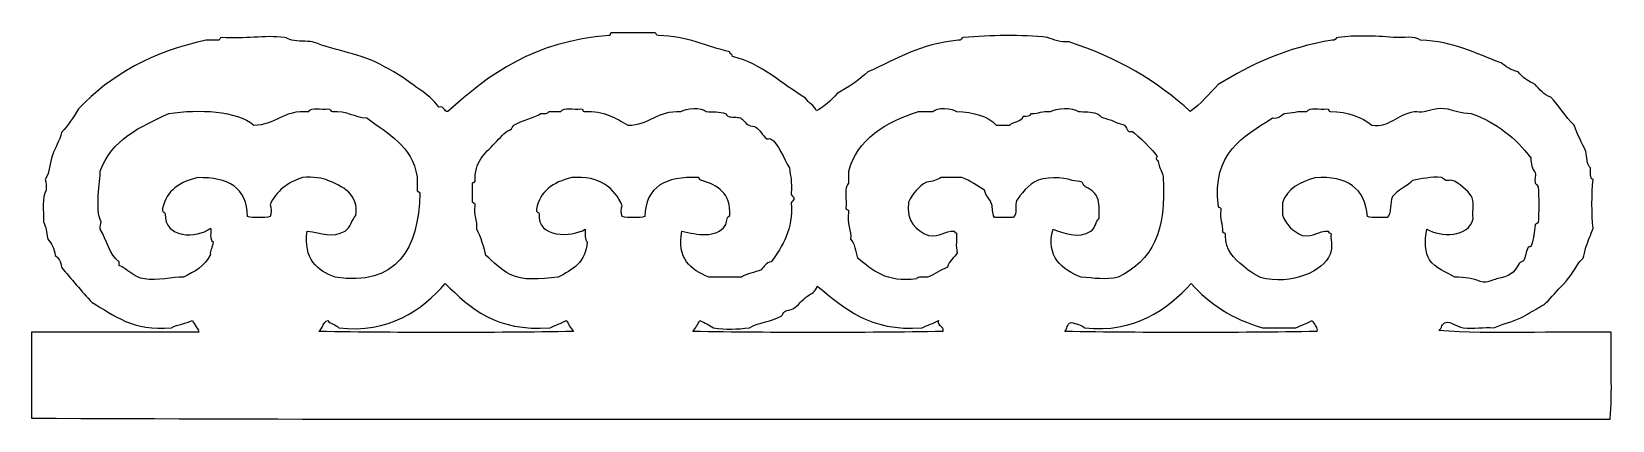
# Model space of a CAD drawing. Header units: centimetres. Extents: x -6.8 to 6.8, y -1.7 to 1.7.
import ezdxf

# ---------------------------------------------------------------- set-up
doc = ezdxf.new("R2010")
doc.units = ezdxf.units.CM
doc.header["$MEASUREMENT"] = 0
doc.layers.add('Layer 1', color=7, linetype='Continuous')

msp = doc.modelspace()

# ---------------------------------------------------------------- linework, layer by layer
at = {"layer": 'Layer 1'}
for points, knots in [([(-0.04359, 0.99504), (0.00967, 1.02049), (0.08701, 1.08778), (0.13598, 1.14339), (0.13598, 1.14339), (0.23155, 1.19877), (0.32394, 1.25732), (0.40141, 1.33077), (0.40141, 1.33077), (0.65655, 1.44364), (0.84742, 1.57247), (1.18217, 1.60403), (1.18217, 1.60403), (1.21672, 1.59289), (1.20257, 1.63046), (1.22903, 1.62745), (1.22903, 1.62745), (1.4552, 1.64825), (1.7296, 1.65134), (1.9551, 1.62745), (1.9551, 1.62745), (2.00868, 1.60557), (2.06461, 1.58602), (2.14248, 1.5884), (2.14248, 1.5884), (2.55576, 1.45256), (2.90488, 1.25259), (3.18867, 0.98724), (3.18867, 0.98724), (3.28037, 1.05429), (3.352, 1.14141), (3.43068, 1.22148), (3.43068, 1.22148), (3.7123, 1.39528), (4.02149, 1.54152), (4.41443, 1.60404), (4.41443, 1.60404), (4.44867, 1.59581), (4.44007, 1.63045), (4.46907, 1.62746), (4.46907, 1.62746), (4.61247, 1.64582), (4.7763, 1.64294), (4.94532, 1.62746), (4.94532, 1.62746), (5.0353, 1.6192), (5.12656, 1.64699), (5.17956, 1.60404), (5.17956, 1.60404), (5.46788, 1.59571), (5.65494, 1.48609), (5.87441, 1.40886), (5.87441, 1.40886), (5.9164, 1.37536), (5.96043, 1.34393), (6.02274, 1.33078), (6.02274, 1.33078), (6.05978, 1.28194), (6.11161, 1.24791), (6.17107, 1.22148), (6.17107, 1.22148), (6.20867, 1.17841), (6.24372, 1.13277), (6.30381, 1.11218), (6.30381, 1.11218), (6.37654, 1.03659), (6.43147, 0.94316), (6.5068, 0.87017), (6.5068, 0.87017), (6.53506, 0.78913), (6.57297, 0.71772), (6.60832, 0.64377), (6.60832, 0.64377), (6.6193, 0.5949), (6.61401, 0.52973), (6.64735, 0.50322), (6.64735, 0.50322), (6.64775, 0.46197), (6.6396, 0.41218), (6.67079, 0.40173), (6.67079, 0.40173), (6.65798, 0.2792), (6.65764, 0.10262), (6.67079, -0.01988), (6.67079, -0.01988), (6.64706, -0.07634), (6.63163, -0.12405), (6.60835, -0.18384), (6.60835, -0.18384), (6.59636, -0.21458), (6.59568, -0.2561), (6.58491, -0.27753), (6.58491, -0.27753), (6.57814, -0.29105), (6.55472, -0.3006), (6.54586, -0.31656), (6.54586, -0.31656), (6.50384, -0.39234), (6.45897, -0.45867), (6.38973, -0.52738), (6.38973, -0.52738), (6.34123, -0.57548), (6.29316, -0.64091), (6.24918, -0.67571), (6.24918, -0.67571), (6.24934, -0.67558), (6.201, -0.70312), (6.19454, -0.70693), (6.19454, -0.70693), (6.14914, -0.73363), (6.09379, -0.76887), (6.04621, -0.79281), (6.04621, -0.79281), (5.97311, -0.82964), (5.88905, -0.84364), (5.81197, -0.87869), (5.81197, -0.87869), (5.72474, -0.868), (5.63954, -0.89263), (5.54651, -0.87869), (5.54651, -0.87869), (5.4833, -0.86922), (5.44224, -0.82109), (5.39818, -0.83183), (5.39818, -0.83183), (5.35889, -0.84143), (5.3668, -0.88173), (5.33574, -0.9021), (5.33574, -0.9021), (5.8003, -0.93827), (6.33229, -0.90747), (6.82693, -0.91771), (6.82693, -0.91771), (6.8218, -1.16499), (6.83728, -1.43293), (6.81912, -1.66722), (6.81912, -1.66722), (2.27286, -1.66203), (-2.29509, -1.67767), (-6.82819, -1.65944), (-6.82819, -1.65944), (-6.82819, -1.41221), (-6.82819, -1.16499), (-6.82819, -0.91776), (-6.82819, -0.91776), (-6.34673, -0.91776), (-5.86527, -0.91776), (-5.3838, -0.91776), (-5.3838, -0.91776), (-5.38068, -0.89133), (-5.42399, -0.85045), (-5.43844, -0.81627), (-5.43844, -0.81627), (-5.49286, -0.84254), (-5.56703, -0.84903), (-5.61801, -0.87871), (-5.61801, -0.87871), (-5.95258, -0.91139), (-6.11355, -0.77047), (-6.30505, -0.66011), (-6.30505, -0.66011), (-6.39757, -0.56261), (-6.4838, -0.45887), (-6.57051, -0.3556), (-6.57051, -0.3556), (-6.57496, -0.30797), (-6.59329, -0.27429), (-6.62517, -0.25411), (-6.62517, -0.25411), (-6.63075, -0.19204), (-6.65748, -0.15108), (-6.68759, -0.11356), (-6.68759, -0.11356), (-6.70812, -0.03985), (-6.69487, -0.01955), (-6.72667, 0.03477), (-6.72667, 0.03477), (-6.72162, 0.12862), (-6.7426, 0.24847), (-6.70323, 0.30803), (-6.70323, 0.30803), (-6.7031, 0.34198), (-6.70064, 0.37828), (-6.71104, 0.40172), (-6.71104, 0.40172), (-6.66688, 0.46593), (-6.67307, 0.54497), (-6.6486, 0.61251), (-6.6486, 0.61251), (-6.62492, 0.67781), (-6.58491, 0.73448), (-6.57052, 0.80769), (-6.57052, 0.80769), (-6.5034, 0.87434), (-6.47458, 0.93099), (-6.42219, 1.01068), (-6.42219, 1.01068), (-6.14366, 1.30739), (-5.77994, 1.50476), (-5.32137, 1.60404), (-5.32137, 1.60404), (-5.29012, 1.60404), (-5.2589, 1.60404), (-5.22768, 1.60404), (-5.22768, 1.60404), (-5.1931, 1.5929), (-5.20728, 1.63047), (-5.18082, 1.62746), (-5.18082, 1.62746), (-4.99003, 1.61108), (-4.81445, 1.64963), (-4.64213, 1.62746), (-4.64213, 1.62746), (-4.62001, 1.62463), (-4.60218, 1.60915), (-4.57966, 1.60404), (-4.57966, 1.60404), (-4.52108, 1.59073), (-4.45552, 1.5992), (-4.40009, 1.58843), (-4.40009, 1.58843), (-4.36167, 1.58097), (-4.32617, 1.56147), (-4.28299, 1.5494), (-4.28299, 1.5494), (-4.17417, 1.51895), (-4.07876, 1.4941), (-3.97851, 1.46352), (-3.97851, 1.46352), (-3.87305, 1.43135), (-3.75951, 1.36719), (-3.65839, 1.30739), (-3.65839, 1.30739), (-3.5946, 1.26966), (-3.54375, 1.22659), (-3.47882, 1.18245), (-3.47882, 1.18245), (-3.41228, 1.13721), (-3.35777, 1.09262), (-3.30708, 1.02632), (-3.30708, 1.02632), (-3.25856, 1.03577), (-3.26639, 0.98893), (-3.229, 0.98727), (-3.229, 0.98727), (-2.87366, 1.31379), (-2.47637, 1.59833), (-1.8393, 1.64309), (-1.8393, 1.64309), (-1.82128, 1.64071), (-1.83062, 1.66566), (-1.81586, 1.66651), (-1.81586, 1.66651), (-1.69616, 1.66651), (-1.57644, 1.66651), (-1.45674, 1.66651), (-1.45674, 1.66651), (-1.42216, 1.67765), (-1.43631, 1.64008), (-1.40988, 1.64309), (-1.40988, 1.64309), (-1.15847, 1.64206), (-0.99673, 1.55136), (-0.79308, 1.50254), (-0.79308, 1.50254), (-0.79432, 1.48047), (-0.76961, 1.48434), (-0.76964, 1.46349), (-0.76964, 1.46349), (-0.50598, 1.39663), (-0.34578, 1.22632), (-0.13726, 1.10434), (-0.13726, 1.10434), (-0.1155, 1.05847), (-0.06261, 1.04368), (-0.04359, 0.99504)], [0, 0, 0, 0, 0.01428571, 0.01428571, 0.01428571, 0.01428571, 0.02857143, 0.02857143, 0.02857143, 0.02857143, 0.04285714, 0.04285714, 0.04285714, 0.04285714, 0.05714286, 0.05714286, 0.05714286, 0.05714286, 0.07142857, 0.07142857, 0.07142857, 0.07142857, 0.08571429, 0.08571429, 0.08571429, 0.08571429, 0.1, 0.1, 0.1, 0.1, 0.11428571, 0.11428571, 0.11428571, 0.11428571, 0.12857143, 0.12857143, 0.12857143, 0.12857143, 0.14285714, 0.14285714, 0.14285714, 0.14285714, 0.15714286, 0.15714286, 0.15714286, 0.15714286, 0.17142857, 0.17142857, 0.17142857, 0.17142857, 0.18571429, 0.18571429, 0.18571429, 0.18571429, 0.2, 0.2, 0.2, 0.2, 0.21428571, 0.21428571, 0.21428571, 0.21428571, 0.22857143, 0.22857143, 0.22857143, 0.22857143, 0.24285714, 0.24285714, 0.24285714, 0.24285714, 0.25714286, 0.25714286, 0.25714286, 0.25714286, 0.27142857, 0.27142857, 0.27142857, 0.27142857, 0.28571429, 0.28571429, 0.28571429, 0.28571429, 0.3, 0.3, 0.3, 0.3, 0.31428571, 0.31428571, 0.31428571, 0.31428571, 0.32857143, 0.32857143, 0.32857143, 0.32857143, 0.34285714, 0.34285714, 0.34285714, 0.34285714, 0.35714286, 0.35714286, 0.35714286, 0.35714286, 0.37142857, 0.37142857, 0.37142857, 0.37142857, 0.38571429, 0.38571429, 0.38571429, 0.38571429, 0.4, 0.4, 0.4, 0.4, 0.41428571, 0.41428571, 0.41428571, 0.41428571, 0.42857143, 0.42857143, 0.42857143, 0.42857143, 0.44285714, 0.44285714, 0.44285714, 0.44285714, 0.45714286, 0.45714286, 0.45714286, 0.45714286, 0.47142857, 0.47142857, 0.47142857, 0.47142857, 0.48571429, 0.48571429, 0.48571429, 0.48571429, 0.5, 0.5, 0.5, 0.5, 0.51428571, 0.51428571, 0.51428571, 0.51428571, 0.52857143, 0.52857143, 0.52857143, 0.52857143, 0.54285714, 0.54285714, 0.54285714, 0.54285714, 0.55714286, 0.55714286, 0.55714286, 0.55714286, 0.57142857, 0.57142857, 0.57142857, 0.57142857, 0.58571429, 0.58571429, 0.58571429, 0.58571429, 0.6, 0.6, 0.6, 0.6, 0.61428571, 0.61428571, 0.61428571, 0.61428571, 0.62857143, 0.62857143, 0.62857143, 0.62857143, 0.64285714, 0.64285714, 0.64285714, 0.64285714, 0.65714286, 0.65714286, 0.65714286, 0.65714286, 0.67142857, 0.67142857, 0.67142857, 0.67142857, 0.68571429, 0.68571429, 0.68571429, 0.68571429, 0.7, 0.7, 0.7, 0.7, 0.71428571, 0.71428571, 0.71428571, 0.71428571, 0.72857143, 0.72857143, 0.72857143, 0.72857143, 0.74285714, 0.74285714, 0.74285714, 0.74285714, 0.75714286, 0.75714286, 0.75714286, 0.75714286, 0.77142857, 0.77142857, 0.77142857, 0.77142857, 0.78571429, 0.78571429, 0.78571429, 0.78571429, 0.8, 0.8, 0.8, 0.8, 0.81428571, 0.81428571, 0.81428571, 0.81428571, 0.82857143, 0.82857143, 0.82857143, 0.82857143, 0.84285714, 0.84285714, 0.84285714, 0.84285714, 0.85714286, 0.85714286, 0.85714286, 0.85714286, 0.87142857, 0.87142857, 0.87142857, 0.87142857, 0.88571429, 0.88571429, 0.88571429, 0.88571429, 0.9, 0.9, 0.9, 0.9, 0.91428571, 0.91428571, 0.91428571, 0.91428571, 0.92857143, 0.92857143, 0.92857143, 0.92857143, 0.94285714, 0.94285714, 0.94285714, 0.94285714, 0.95714286, 0.95714286, 0.95714286, 0.95714286, 0.97142857, 0.97142857, 0.97142857, 0.97142857, 1, 1, 1, 1]), ([(-4.2049, -0.44148), (-3.67362, -0.52588), (-3.48201, -0.19589), (-3.47103, 0.28462), (-3.47103, 0.28462), (-3.47421, 0.29965), (-3.5013, 0.29078), (-3.49447, 0.31584), (-3.49447, 0.31584), (-3.49447, 0.35227), (-3.49447, 0.38871), (-3.49447, 0.42514), (-3.49447, 0.42514), (-3.54299, 0.69536), (-3.74088, 0.79296), (-3.93164, 0.93261), (-3.93164, 0.93261), (-4.04364, 0.93772), (-4.09902, 0.99944), (-4.22834, 0.98725), (-4.22834, 0.98725), (-4.24676, 0.98966), (-4.24287, 1.01437), (-4.26739, 1.01067), (-4.26739, 1.01067), (-4.31975, 1.00059), (-4.41569, 1.03409), (-4.43133, 0.98725), (-4.43133, 0.98725), (-4.65019, 1.00831), (-4.71237, 0.87271), (-4.90758, 0.87015), (-4.90758, 0.87015), (-5.05458, 0.99689), (-5.37962, 1.00969), (-5.64145, 0.97164), (-5.64145, 0.97164), (-5.89061, 0.85644), (-6.14254, 0.74405), (-6.23483, 0.47197), (-6.23483, 0.47197), (-6.23274, 0.38963), (-6.28452, 0.14561), (-6.22702, 0.03475), (-6.22702, 0.03475), (-6.23176, 0.01604), (-6.23826, -0.00086), (-6.23483, -0.02769), (-6.23483, -0.02769), (-6.17646, -0.11767), (-6.15744, -0.24698), (-6.07089, -0.30876), (-6.07089, -0.30876), (-6.07089, -0.31918), (-6.07089, -0.32958), (-6.07089, -0.34001), (-6.07089, -0.34001), (-5.99784, -0.37054), (-5.95167, -0.44222), (-5.85226, -0.45711), (-5.85226, -0.45711), (-5.74614, -0.47304), (-5.60371, -0.44105), (-5.51656, -0.4415), (-5.51656, -0.4415), (-5.41864, -0.39628), (-5.32744, -0.34437), (-5.28232, -0.24632), (-5.28232, -0.24632), (-5.2902, -0.21076), (-5.26052, -0.18446), (-5.25888, -0.13702), (-5.25888, -0.13702), (-5.29711, -0.11667), (-5.27071, -0.05047), (-5.28232, -0.01992), (-5.28232, -0.01992), (-5.40109, -0.11141), (-5.68475, -0.10514), (-5.67271, 0.10499), (-5.67271, 0.10499), (-5.67753, 0.12359), (-5.70671, 0.11782), (-5.69613, 0.15185), (-5.69613, 0.15185), (-5.66393, 0.30965), (-5.54534, 0.38101), (-5.39165, 0.41731), (-5.39165, 0.41731), (-5.13225, 0.42165), (-4.96366, 0.33518), (-4.96223, 0.08161), (-4.96223, 0.08161), (-4.91394, 0.06883), (-4.81536, 0.06883), (-4.76705, 0.08161), (-4.76705, 0.08161), (-4.75475, 0.10156), (-4.75475, 0.16318), (-4.76705, 0.1831), (-4.76705, 0.1831), (-4.71292, 0.30073), (-4.61769, 0.37728), (-4.48598, 0.41734), (-4.48598, 0.41734), (-4.39708, 0.42909), (-4.30879, 0.41049), (-4.26738, 0.39392), (-4.26738, 0.39392), (-4.14538, 0.3451), (-3.99706, 0.27708), (-4.02534, 0.08944), (-4.02534, 0.08944), (-4.06466, 0.05113), (-4.06823, -0.01319), (-4.11903, -0.04328), (-4.11903, -0.04328), (-4.23068, -0.1094), (-4.31839, -0.06037), (-4.44698, -0.04328), (-4.44698, -0.04328), (-4.47925, -0.28903), (-4.35931, -0.38251), (-4.2049, -0.44148)], [0, 0, 0, 0, 0.03125, 0.03125, 0.03125, 0.03125, 0.0625, 0.0625, 0.0625, 0.0625, 0.09375, 0.09375, 0.09375, 0.09375, 0.125, 0.125, 0.125, 0.125, 0.15625, 0.15625, 0.15625, 0.15625, 0.1875, 0.1875, 0.1875, 0.1875, 0.21875, 0.21875, 0.21875, 0.21875, 0.25, 0.25, 0.25, 0.25, 0.28125, 0.28125, 0.28125, 0.28125, 0.3125, 0.3125, 0.3125, 0.3125, 0.34375, 0.34375, 0.34375, 0.34375, 0.375, 0.375, 0.375, 0.375, 0.40625, 0.40625, 0.40625, 0.40625, 0.4375, 0.4375, 0.4375, 0.4375, 0.46875, 0.46875, 0.46875, 0.46875, 0.5, 0.5, 0.5, 0.5, 0.53125, 0.53125, 0.53125, 0.53125, 0.5625, 0.5625, 0.5625, 0.5625, 0.59375, 0.59375, 0.59375, 0.59375, 0.625, 0.625, 0.625, 0.625, 0.65625, 0.65625, 0.65625, 0.65625, 0.6875, 0.6875, 0.6875, 0.6875, 0.71875, 0.71875, 0.71875, 0.71875, 0.75, 0.75, 0.75, 0.75, 0.78125, 0.78125, 0.78125, 0.78125, 0.8125, 0.8125, 0.8125, 0.8125, 0.84375, 0.84375, 0.84375, 0.84375, 0.875, 0.875, 0.875, 0.875, 0.90625, 0.90625, 0.90625, 0.90625, 0.9375, 0.9375, 0.9375, 0.9375, 1, 1, 1, 1]), ([(-0.26219, 0.28459), (-0.25423, 0.38712), (-0.26724, 0.4204), (-0.2778, 0.50319), (-0.2778, 0.50319), (-0.32458, 0.57799), (-0.36969, 0.71324), (-0.44176, 0.75301), (-0.44176, 0.75301), (-0.44914, 0.75711), (-0.46631, 0.74796), (-0.47298, 0.75301), (-0.47298, 0.75301), (-0.5123, 0.78286), (-0.53458, 0.83299), (-0.56667, 0.8545), (-0.56667, 0.8545), (-0.5795, 0.8631), (-0.60924, 0.85945), (-0.62914, 0.87011), (-0.62914, 0.87011), (-0.6602, 0.88678), (-0.68277, 0.9257), (-0.69939, 0.93258), (-0.69939, 0.93258), (-0.72654, 0.94385), (-0.77728, 0.93311), (-0.80869, 0.94819), (-0.80869, 0.94819), (-0.82435, 0.9557), (-0.81597, 0.96705), (-0.83213, 0.97161), (-0.83213, 0.97161), (-0.87968, 0.98502), (-0.93974, 0.98674), (-0.99607, 0.98722), (-0.99607, 0.98722), (-1.03279, 1.0264), (-1.17654, 1.01926), (-1.2147, 0.98722), (-1.2147, 0.98722), (-1.42301, 1.00294), (-1.48177, 0.86914), (-1.67534, 0.87012), (-1.67534, 0.87012), (-1.77879, 0.9306), (-1.87587, 0.99749), (-2.05007, 0.98722), (-2.05007, 0.98722), (-2.0706, 0.98492), (-2.05621, 1.01751), (-2.08132, 1.01064), (-2.08132, 1.01064), (-2.13749, 1.00178), (-2.23298, 1.03218), (-2.25309, 0.98722), (-2.25309, 0.98722), (-2.2869, 0.98722), (-2.32074, 0.98722), (-2.35458, 0.98722), (-2.35458, 0.98722), (-2.36125, 0.96529), (-2.39681, 0.97219), (-2.42483, 0.97161), (-2.42483, 0.97161), (-2.48709, 0.92994), (-2.5862, 0.91509), (-2.65907, 0.87012), (-2.65907, 0.87012), (-2.66992, 0.86343), (-2.67502, 0.83715), (-2.69029, 0.83109), (-2.69029, 0.83109), (-2.74808, 0.8081), (-2.77721, 0.75978), (-2.82306, 0.71399), (-2.82306, 0.71399), (-2.91342, 0.62361), (-3.00152, 0.55413), (-2.9948, 0.38607), (-2.9948, 0.38607), (-2.99798, 0.37104), (-3.02507, 0.37991), (-3.01824, 0.35485), (-3.01824, 0.35485), (-3.01824, 0.3054), (-3.01824, 0.25595), (-3.01824, 0.2065), (-3.01824, 0.2065), (-3.01504, 0.19147), (-2.98795, 0.20034), (-2.9948, 0.17528), (-2.9948, 0.17528), (-3.00687, 0.09035), (-2.97265, 0.05169), (-2.97916, -0.02771), (-2.97916, -0.02771), (-2.94511, -0.09145), (-2.9141, -0.19479), (-2.90111, -0.25414), (-2.90111, -0.25414), (-2.83229, -0.31198), (-2.77805, -0.37413), (-2.69029, -0.41808), (-2.69029, -0.41808), (-2.57625, -0.47526), (-2.44031, -0.45737), (-2.27651, -0.44152), (-2.27651, -0.44152), (-2.15525, -0.37799), (-2.03447, -0.31402), (-2.02666, -0.13704), (-2.02666, -0.13704), (-2.04796, -0.11669), (-2.04216, -0.06923), (-2.0423, -0.02774), (-2.0423, -0.02774), (-2.16123, -0.09979), (-2.45976, -0.10579), (-2.4405, 0.10498), (-2.4405, 0.10498), (-2.44116, 0.12511), (-2.47392, 0.11321), (-2.46392, 0.14403), (-2.46392, 0.14403), (-2.43482, 0.30217), (-2.32311, 0.37705), (-2.15944, 0.41729), (-2.15944, 0.41729), (-1.91579, 0.43451), (-1.79162, 0.33231), (-1.72222, 0.17528), (-1.72222, 0.17528), (-1.73704, 0.15996), (-1.73259, 0.09765), (-1.72222, 0.08159), (-1.72222, 0.08159), (-1.67393, 0.06881), (-1.57535, 0.06881), (-1.52704, 0.08159), (-1.52704, 0.08159), (-1.52035, 0.34035), (-1.34551, 0.43095), (-1.0664, 0.41729), (-1.0664, 0.41729), (-1.04589, 0.41959), (-1.06029, 0.387), (-1.03518, 0.39387), (-1.03518, 0.39387), (-0.89601, 0.35085), (-0.78054, 0.28417), (-0.79317, 0.08939), (-0.79317, 0.08939), (-0.82788, 0.07349), (-0.81413, 0.02875), (-0.83222, 0.00351), (-0.83222, 0.00351), (-0.91088, -0.10627), (-1.07659, -0.07772), (-1.20698, -0.04335), (-1.20698, -0.04335), (-1.25339, -0.28441), (-1.13004, -0.37635), (-0.97272, -0.44152), (-0.97272, -0.44152), (-0.87903, -0.44152), (-0.78534, -0.44152), (-0.69165, -0.44152), (-0.69165, -0.44152), (-0.64596, -0.40911), (-0.57579, -0.40125), (-0.51991, -0.37908), (-0.51991, -0.37908), (-0.49734, -0.34958), (-0.47755, -0.31733), (-0.43405, -0.30881), (-0.43405, -0.30881), (-0.33809, -0.17255), (-0.24289, -0.03214), (-0.26228, 0.19866), (-0.26228, 0.19866), (-0.25791, 0.21774), (-0.23204, 0.2153), (-0.23884, 0.24552), (-0.23884, 0.24552), (-0.24748, 0.25765), (-0.26417, 0.26183), (-0.26219, 0.28459)], [0, 0, 0, 0, 0.02083333, 0.02083333, 0.02083333, 0.02083333, 0.04166667, 0.04166667, 0.04166667, 0.04166667, 0.0625, 0.0625, 0.0625, 0.0625, 0.08333333, 0.08333333, 0.08333333, 0.08333333, 0.10416667, 0.10416667, 0.10416667, 0.10416667, 0.125, 0.125, 0.125, 0.125, 0.14583333, 0.14583333, 0.14583333, 0.14583333, 0.16666667, 0.16666667, 0.16666667, 0.16666667, 0.1875, 0.1875, 0.1875, 0.1875, 0.20833333, 0.20833333, 0.20833333, 0.20833333, 0.22916667, 0.22916667, 0.22916667, 0.22916667, 0.25, 0.25, 0.25, 0.25, 0.27083333, 0.27083333, 0.27083333, 0.27083333, 0.29166667, 0.29166667, 0.29166667, 0.29166667, 0.3125, 0.3125, 0.3125, 0.3125, 0.33333333, 0.33333333, 0.33333333, 0.33333333, 0.35416667, 0.35416667, 0.35416667, 0.35416667, 0.375, 0.375, 0.375, 0.375, 0.39583333, 0.39583333, 0.39583333, 0.39583333, 0.41666667, 0.41666667, 0.41666667, 0.41666667, 0.4375, 0.4375, 0.4375, 0.4375, 0.45833333, 0.45833333, 0.45833333, 0.45833333, 0.47916667, 0.47916667, 0.47916667, 0.47916667, 0.5, 0.5, 0.5, 0.5, 0.52083333, 0.52083333, 0.52083333, 0.52083333, 0.54166667, 0.54166667, 0.54166667, 0.54166667, 0.5625, 0.5625, 0.5625, 0.5625, 0.58333333, 0.58333333, 0.58333333, 0.58333333, 0.60416667, 0.60416667, 0.60416667, 0.60416667, 0.625, 0.625, 0.625, 0.625, 0.64583333, 0.64583333, 0.64583333, 0.64583333, 0.66666667, 0.66666667, 0.66666667, 0.66666667, 0.6875, 0.6875, 0.6875, 0.6875, 0.70833333, 0.70833333, 0.70833333, 0.70833333, 0.72916667, 0.72916667, 0.72916667, 0.72916667, 0.75, 0.75, 0.75, 0.75, 0.77083333, 0.77083333, 0.77083333, 0.77083333, 0.79166667, 0.79166667, 0.79166667, 0.79166667, 0.8125, 0.8125, 0.8125, 0.8125, 0.83333333, 0.83333333, 0.83333333, 0.83333333, 0.85416667, 0.85416667, 0.85416667, 0.85416667, 0.875, 0.875, 0.875, 0.875, 0.89583333, 0.89583333, 0.89583333, 0.89583333, 0.91666667, 0.91666667, 0.91666667, 0.91666667, 0.9375, 0.9375, 0.9375, 0.9375, 0.95833333, 0.95833333, 0.95833333, 0.95833333, 1, 1, 1, 1]), ([(2.24397, -0.44148), (2.35605, -0.44997), (2.45725, -0.46773), (2.56409, -0.44148), (2.56409, -0.44148), (2.86624, -0.29524), (2.98084, -0.05058), (2.95446, 0.42514), (2.95446, 0.42514), (2.94279, 0.47057), (2.92128, 0.50047), (2.91541, 0.53444), (2.91541, 0.53444), (2.90874, 0.57307), (2.89808, 0.56608), (2.89199, 0.5813), (2.89199, 0.5813), (2.88874, 0.5894), (2.90596, 0.59424), (2.8998, 0.60472), (2.8998, 0.60472), (2.88234, 0.63427), (2.7215, 0.79757), (2.68898, 0.81551), (2.68898, 0.81551), (2.68152, 0.81964), (2.66453, 0.81048), (2.65776, 0.81551), (2.65776, 0.81551), (2.64138, 0.82765), (2.63307, 0.85988), (2.61871, 0.87015), (2.61871, 0.87015), (2.60413, 0.88057), (2.56892, 0.88349), (2.54844, 0.89357), (2.54844, 0.89357), (2.49798, 0.91844), (2.49293, 0.91744), (2.43914, 0.93262), (2.43914, 0.93262), (2.41546, 0.93929), (2.39469, 0.96606), (2.3767, 0.97167), (2.3767, 0.97167), (2.33352, 0.98506), (2.27095, 0.98715), (2.22054, 0.98728), (2.22054, 0.98728), (2.17844, 1.02654), (2.02181, 1.02025), (1.97853, 0.98728), (1.97853, 0.98728), (1.90664, 0.99932), (1.8814, 0.96468), (1.81459, 0.97167), (1.81459, 0.97167), (1.8062, 0.94884), (1.77956, 0.94423), (1.74432, 0.94825), (1.74432, 0.94825), (1.73035, 0.89719), (1.65812, 0.90433), (1.62722, 0.87017), (1.62722, 0.87017), (1.58817, 0.87017), (1.54914, 0.87017), (1.51012, 0.87017), (1.51012, 0.87017), (1.43633, 0.94994), (1.31652, 0.98368), (1.16658, 0.98727), (1.16658, 0.98727), (1.1389, 1.02063), (0.99008, 1.02706), (0.96359, 0.98727), (0.96359, 0.98727), (0.92197, 0.98727), (0.88033, 0.98727), (0.83865, 0.98727), (0.83865, 0.98727), (0.55742, 0.89948), (0.30488, 0.74835), (0.23749, 0.47199), (0.23749, 0.47199), (0.23749, 0.43815), (0.23749, 0.40431), (0.23749, 0.3705), (0.23749, 0.3705), (0.19357, 0.33375), (0.2222, 0.22445), (0.21405, 0.1519), (0.21405, 0.1519), (0.21175, 0.13137), (0.24437, 0.14576), (0.23749, 0.12068), (0.23749, 0.12068), (0.21897, 0.02196), (0.26612, -0.04556), (0.2531, -0.11356), (0.2531, -0.11356), (0.28972, -0.15243), (0.29935, -0.21826), (0.31554, -0.27752), (0.31554, -0.27752), (0.43939, -0.38269), (0.56121, -0.4899), (0.82304, -0.45709), (0.82304, -0.45709), (0.83283, -0.43045), (0.88389, -0.44508), (0.91673, -0.44148), (0.91673, -0.44148), (0.97854, -0.4174), (1.02899, -0.38198), (1.0885, -0.3556), (1.0885, -0.3556), (1.10017, -0.29702), (1.15047, -0.27702), (1.17436, -0.23069), (1.17436, -0.23069), (1.15571, -0.18502), (1.17444, -0.09379), (1.16655, -0.05892), (1.16655, -0.05892), (1.15705, -0.05802), (1.14808, -0.05659), (1.15094, -0.04331), (1.15094, -0.04331), (1.05868, -0.0395), (1.02952, -0.09887), (0.92451, -0.08236), (0.92451, -0.08236), (0.81854, -0.03479), (0.73208, 0.03228), (0.75277, 0.20651), (0.75277, 0.20651), (0.78912, 0.27946), (0.83744, 0.34044), (0.9089, 0.37828), (0.9089, 0.37828), (0.96036, 0.38146), (0.99735, 0.39913), (1.03384, 0.41731), (1.03384, 0.41731), (1.09369, 0.41731), (1.15354, 0.41731), (1.21339, 0.41731), (1.21339, 0.41731), (1.28914, 0.39157), (1.34626, 0.3472), (1.40857, 0.30801), (1.40857, 0.30801), (1.42079, 0.25911), (1.45662, 0.23467), (1.47104, 0.19091), (1.47104, 0.19091), (1.48252, 0.15609), (1.47287, 0.11339), (1.49446, 0.07381), (1.49446, 0.07381), (1.5491, 0.07381), (1.60379, 0.07381), (1.65842, 0.07381), (1.65842, 0.07381), (1.69798, 0.11453), (1.67281, 0.16088), (1.68184, 0.20653), (1.68184, 0.20653), (1.68634, 0.22926), (1.77315, 0.34141), (1.83797, 0.3783), (1.83797, 0.3783), (1.92407, 0.42727), (2.08803, 0.42471), (2.16589, 0.39391), (2.16589, 0.39391), (2.18978, 0.38446), (2.23169, 0.38698), (2.25177, 0.3783), (2.25177, 0.3783), (2.25526, 0.37679), (2.26257, 0.34954), (2.28302, 0.33925), (2.28302, 0.33925), (2.34448, 0.30832), (2.37181, 0.27832), (2.38451, 0.24556), (2.38451, 0.24556), (2.40372, 0.19598), (2.40216, 0.14171), (2.40012, 0.06599), (2.40012, 0.06599), (2.36736, 0.03834), (2.37078, -0.01579), (2.32987, -0.04331), (2.32987, -0.04331), (2.22306, -0.11514), (2.09082, -0.05977), (2.00195, -0.0277), (2.00195, -0.0277), (1.93287, -0.26159), (2.08755, -0.38346), (2.24397, -0.44148)], [0, 0, 0, 0, 0.01923077, 0.01923077, 0.01923077, 0.01923077, 0.03846154, 0.03846154, 0.03846154, 0.03846154, 0.05769231, 0.05769231, 0.05769231, 0.05769231, 0.07692308, 0.07692308, 0.07692308, 0.07692308, 0.09615385, 0.09615385, 0.09615385, 0.09615385, 0.11538462, 0.11538462, 0.11538462, 0.11538462, 0.13461538, 0.13461538, 0.13461538, 0.13461538, 0.15384615, 0.15384615, 0.15384615, 0.15384615, 0.17307692, 0.17307692, 0.17307692, 0.17307692, 0.19230769, 0.19230769, 0.19230769, 0.19230769, 0.21153846, 0.21153846, 0.21153846, 0.21153846, 0.23076923, 0.23076923, 0.23076923, 0.23076923, 0.25, 0.25, 0.25, 0.25, 0.26923077, 0.26923077, 0.26923077, 0.26923077, 0.28846154, 0.28846154, 0.28846154, 0.28846154, 0.30769231, 0.30769231, 0.30769231, 0.30769231, 0.32692308, 0.32692308, 0.32692308, 0.32692308, 0.34615385, 0.34615385, 0.34615385, 0.34615385, 0.36538462, 0.36538462, 0.36538462, 0.36538462, 0.38461538, 0.38461538, 0.38461538, 0.38461538, 0.40384615, 0.40384615, 0.40384615, 0.40384615, 0.42307692, 0.42307692, 0.42307692, 0.42307692, 0.44230769, 0.44230769, 0.44230769, 0.44230769, 0.46153846, 0.46153846, 0.46153846, 0.46153846, 0.48076923, 0.48076923, 0.48076923, 0.48076923, 0.5, 0.5, 0.5, 0.5, 0.51923077, 0.51923077, 0.51923077, 0.51923077, 0.53846154, 0.53846154, 0.53846154, 0.53846154, 0.55769231, 0.55769231, 0.55769231, 0.55769231, 0.57692308, 0.57692308, 0.57692308, 0.57692308, 0.59615385, 0.59615385, 0.59615385, 0.59615385, 0.61538462, 0.61538462, 0.61538462, 0.61538462, 0.63461538, 0.63461538, 0.63461538, 0.63461538, 0.65384615, 0.65384615, 0.65384615, 0.65384615, 0.67307692, 0.67307692, 0.67307692, 0.67307692, 0.69230769, 0.69230769, 0.69230769, 0.69230769, 0.71153846, 0.71153846, 0.71153846, 0.71153846, 0.73076923, 0.73076923, 0.73076923, 0.73076923, 0.75, 0.75, 0.75, 0.75, 0.76923077, 0.76923077, 0.76923077, 0.76923077, 0.78846154, 0.78846154, 0.78846154, 0.78846154, 0.80769231, 0.80769231, 0.80769231, 0.80769231, 0.82692308, 0.82692308, 0.82692308, 0.82692308, 0.84615385, 0.84615385, 0.84615385, 0.84615385, 0.86538462, 0.86538462, 0.86538462, 0.86538462, 0.88461538, 0.88461538, 0.88461538, 0.88461538, 0.90384615, 0.90384615, 0.90384615, 0.90384615, 0.92307692, 0.92307692, 0.92307692, 0.92307692, 0.94230769, 0.94230769, 0.94230769, 0.94230769, 0.96153846, 0.96153846, 0.96153846, 0.96153846, 1, 1, 1, 1]), ([(5.25763, -0.29316), (5.30491, -0.36296), (5.40492, -0.40159), (5.47626, -0.44149), (5.47626, -0.44149), (5.55987, -0.44374), (5.63961, -0.44988), (5.69486, -0.48054), (5.69486, -0.48054), (5.76558, -0.4971), (5.80159, -0.46355), (5.83541, -0.4571), (5.83541, -0.4571), (5.95191, -0.43485), (5.98575, -0.40966), (6.03059, -0.32436), (6.03059, -0.32436), (6.03948, -0.30751), (6.06596, -0.30714), (6.06964, -0.30094), (6.06964, -0.30094), (6.08562, -0.27406), (6.09126, -0.21744), (6.10869, -0.18384), (6.10869, -0.18384), (6.11104, -0.17934), (6.1293, -0.1826), (6.13213, -0.17603), (6.13213, -0.17603), (6.16653, -0.09583), (6.15578, -0.06065), (6.17116, 0.01135), (6.17116, 0.01135), (6.17328, 0.02127), (6.19389, 0.02045), (6.1946, 0.02696), (6.1946, 0.02696), (6.20375, 0.11152), (6.2042, 0.24701), (6.1946, 0.33925), (6.1946, 0.33925), (6.19373, 0.34764), (6.1737, 0.36079), (6.17116, 0.37047), (6.17116, 0.37047), (6.16179, 0.40637), (6.17846, 0.43455), (6.17116, 0.46416), (6.17116, 0.46416), (6.14208, 0.48972), (6.13573, 0.53803), (6.13213, 0.5891), (6.13213, 0.5891), (6.00182, 0.75809), (5.83723, 0.89279), (5.61683, 0.97166), (5.61683, 0.97166), (5.52719, 0.97454), (5.4589, 1.00013), (5.41384, 1.01069), (5.41384, 1.01069), (5.33153, 1.02998), (5.24474, 0.99476), (5.21083, 0.98727), (5.21083, 0.98727), (5.18524, 0.98161), (5.15159, 0.99103), (5.12495, 0.98727), (5.12495, 0.98727), (4.96924, 0.96539), (4.91768, 0.84717), (4.75803, 0.87017), (4.75803, 0.87017), (4.66913, 0.94005), (4.55793, 0.98759), (4.39888, 0.98727), (4.39888, 0.98727), (4.37837, 0.98497), (4.39274, 1.01756), (4.36766, 1.01069), (4.36766, 1.01069), (4.31146, 1.00183), (4.216, 1.03223), (4.19589, 0.98727), (4.19589, 0.98727), (4.1153, 0.99762), (4.07013, 0.97248), (4.00071, 0.97166), (4.00071, 0.97166), (3.97216, 0.95335), (3.95158, 0.9271), (3.89922, 0.93261), (3.89922, 0.93261), (3.64879, 0.77185), (3.3745, 0.63495), (3.43078, 0.16749), (3.43078, 0.16749), (3.43396, 0.15244), (3.46105, 0.16133), (3.4542, 0.13624), (3.4542, 0.13624), (3.44264, 0.05702), (3.47254, 0.01924), (3.46984, -0.05114), (3.46984, -0.05114), (3.47302, -0.06619), (3.50011, -0.0573), (3.49326, -0.08239), (3.49326, -0.08239), (3.49188, -0.2104), (3.56173, -0.27644), (3.64939, -0.34785), (3.64939, -0.34785), (3.69765, -0.38714), (3.77078, -0.44545), (3.8446, -0.45715), (3.8446, -0.45715), (4.11535, -0.50004), (4.37496, -0.36682), (4.40671, -0.21514), (4.40671, -0.21514), (4.41788, -0.16191), (4.3983, -0.11669), (4.40671, -0.06681), (4.40671, -0.06681), (4.39946, -0.05848), (4.37792, -0.06438), (4.38329, -0.04339), (4.38329, -0.04339), (4.291, -0.03958), (4.26187, -0.09895), (4.15686, -0.08244), (4.15686, -0.08244), (4.07664, -0.04556), (4.01454, 0.00945), (3.98512, 0.09713), (3.98512, 0.09713), (3.98512, 0.13097), (3.98512, 0.16478), (3.98512, 0.19862), (3.98512, 0.19862), (4.02571, 0.32459), (4.13932, 0.37753), (4.26616, 0.41722), (4.26616, 0.41722), (4.5467, 0.43487), (4.69939, 0.32472), (4.71899, 0.08152), (4.71899, 0.08152), (4.7636, 0.06628), (4.83398, 0.07678), (4.89076, 0.07371), (4.89076, 0.07371), (4.9341, 0.11678), (4.90751, 0.20103), (4.93762, 0.25328), (4.93762, 0.25328), (4.969, 0.30778), (5.07478, 0.34583), (5.10936, 0.39383), (5.10936, 0.39383), (5.18543, 0.4032), (5.27089, 0.43095), (5.35918, 0.41725), (5.35918, 0.41725), (5.37201, 0.41527), (5.38543, 0.39754), (5.39823, 0.39383), (5.39823, 0.39383), (5.41389, 0.38931), (5.43628, 0.39833), (5.45287, 0.39383), (5.45287, 0.39383), (5.50026, 0.381), (5.59675, 0.29429), (5.61683, 0.26111), (5.61683, 0.26111), (5.64609, 0.21272), (5.62694, 0.14284), (5.63244, 0.06593), (5.63244, 0.06593), (5.6, -0.10592), (5.346, -0.09517), (5.23427, -0.02776), (5.23427, -0.02776), (5.21093, -0.12941), (5.21683, -0.23294), (5.25763, -0.29316)], [0, 0, 0, 0, 0.02083333, 0.02083333, 0.02083333, 0.02083333, 0.04166667, 0.04166667, 0.04166667, 0.04166667, 0.0625, 0.0625, 0.0625, 0.0625, 0.08333333, 0.08333333, 0.08333333, 0.08333333, 0.10416667, 0.10416667, 0.10416667, 0.10416667, 0.125, 0.125, 0.125, 0.125, 0.14583333, 0.14583333, 0.14583333, 0.14583333, 0.16666667, 0.16666667, 0.16666667, 0.16666667, 0.1875, 0.1875, 0.1875, 0.1875, 0.20833333, 0.20833333, 0.20833333, 0.20833333, 0.22916667, 0.22916667, 0.22916667, 0.22916667, 0.25, 0.25, 0.25, 0.25, 0.27083333, 0.27083333, 0.27083333, 0.27083333, 0.29166667, 0.29166667, 0.29166667, 0.29166667, 0.3125, 0.3125, 0.3125, 0.3125, 0.33333333, 0.33333333, 0.33333333, 0.33333333, 0.35416667, 0.35416667, 0.35416667, 0.35416667, 0.375, 0.375, 0.375, 0.375, 0.39583333, 0.39583333, 0.39583333, 0.39583333, 0.41666667, 0.41666667, 0.41666667, 0.41666667, 0.4375, 0.4375, 0.4375, 0.4375, 0.45833333, 0.45833333, 0.45833333, 0.45833333, 0.47916667, 0.47916667, 0.47916667, 0.47916667, 0.5, 0.5, 0.5, 0.5, 0.52083333, 0.52083333, 0.52083333, 0.52083333, 0.54166667, 0.54166667, 0.54166667, 0.54166667, 0.5625, 0.5625, 0.5625, 0.5625, 0.58333333, 0.58333333, 0.58333333, 0.58333333, 0.60416667, 0.60416667, 0.60416667, 0.60416667, 0.625, 0.625, 0.625, 0.625, 0.64583333, 0.64583333, 0.64583333, 0.64583333, 0.66666667, 0.66666667, 0.66666667, 0.66666667, 0.6875, 0.6875, 0.6875, 0.6875, 0.70833333, 0.70833333, 0.70833333, 0.70833333, 0.72916667, 0.72916667, 0.72916667, 0.72916667, 0.75, 0.75, 0.75, 0.75, 0.77083333, 0.77083333, 0.77083333, 0.77083333, 0.79166667, 0.79166667, 0.79166667, 0.79166667, 0.8125, 0.8125, 0.8125, 0.8125, 0.83333333, 0.83333333, 0.83333333, 0.83333333, 0.85416667, 0.85416667, 0.85416667, 0.85416667, 0.875, 0.875, 0.875, 0.875, 0.89583333, 0.89583333, 0.89583333, 0.89583333, 0.91666667, 0.91666667, 0.91666667, 0.91666667, 0.9375, 0.9375, 0.9375, 0.9375, 0.95833333, 0.95833333, 0.95833333, 0.95833333, 1, 1, 1, 1]), ([(-4.17368, -0.87871), (-4.19569, -0.84868), (-4.24623, -0.8472), (-4.26737, -0.81627), (-4.26737, -0.81627), (-4.31296, -0.82794), (-4.31079, -0.88736), (-4.34545, -0.90996), (-4.34545, -0.90996), (-3.62973, -0.92295), (-2.85944, -0.92295), (-2.14375, -0.90996), (-2.14375, -0.90996), (-2.17026, -0.8844), (-2.18476, -0.84686), (-2.20619, -0.81627), (-2.20619, -0.81627), (-2.25022, -0.83992), (-2.30073, -0.85707), (-2.34676, -0.87871), (-2.34676, -0.87871), (-2.81081, -0.91337), (-3.03669, -0.70985), (-3.2524, -0.49615), (-3.2524, -0.49615), (-3.45087, -0.72612), (-3.74334, -0.93107), (-4.17368, -0.87871)], [0, 0, 0, 0, 0.125, 0.125, 0.125, 0.125, 0.25, 0.25, 0.25, 0.25, 0.375, 0.375, 0.375, 0.375, 0.5, 0.5, 0.5, 0.5, 0.625, 0.625, 0.625, 0.625, 0.75, 0.75, 0.75, 0.75, 1, 1, 1, 1]), ([(-0.12164, -0.60545), (-0.16546, -0.63418), (-0.20411, -0.68911), (-0.2466, -0.71478), (-0.2466, -0.71478), (-0.26578, -0.72637), (-0.29848, -0.72539), (-0.31685, -0.7382), (-0.31685, -0.7382), (-0.33243, -0.74905), (-0.33373, -0.76908), (-0.3481, -0.77725), (-0.3481, -0.77725), (-0.4325, -0.82522), (-0.53826, -0.82921), (-0.62134, -0.87874), (-0.62134, -0.87874), (-0.73543, -0.89017), (-0.82245, -0.89882), (-0.93365, -0.87874), (-0.93365, -0.87874), (-0.96934, -0.85458), (-1.00924, -0.83466), (-1.05075, -0.8163), (-1.05075, -0.8163), (-1.07221, -0.84689), (-1.08671, -0.88443), (-1.11322, -0.90999), (-1.11322, -0.90999), (-0.41051, -0.92298), (0.34678, -0.92298), (1.04943, -0.90999), (1.04943, -0.90999), (1.05927, -0.85591), (1.00053, -0.87038), (1.01038, -0.8163), (1.01038, -0.8163), (0.96786, -0.84141), (0.9133, -0.85456), (0.86983, -0.87874), (0.86983, -0.87874), (0.41324, -0.91374), (0.198, -0.70734), (-0.03581, -0.51962), (-0.03581, -0.51962), (-0.05264, -0.57063), (-0.08717, -0.58285), (-0.12164, -0.60545)], [0, 0, 0, 0, 0.07692308, 0.07692308, 0.07692308, 0.07692308, 0.15384615, 0.15384615, 0.15384615, 0.15384615, 0.23076923, 0.23076923, 0.23076923, 0.23076923, 0.30769231, 0.30769231, 0.30769231, 0.30769231, 0.38461538, 0.38461538, 0.38461538, 0.38461538, 0.46153846, 0.46153846, 0.46153846, 0.46153846, 0.53846154, 0.53846154, 0.53846154, 0.53846154, 0.61538462, 0.61538462, 0.61538462, 0.61538462, 0.69230769, 0.69230769, 0.69230769, 0.69230769, 0.76923077, 0.76923077, 0.76923077, 0.76923077, 0.84615385, 0.84615385, 0.84615385, 0.84615385, 1, 1, 1, 1]), ([(2.27522, -0.87871), (2.24702, -0.85225), (2.19928, -0.84532), (2.15809, -0.83185), (2.15809, -0.83185), (2.117, -0.85212), (2.12859, -0.88186), (2.10345, -0.90993), (2.10345, -0.90993), (2.81132, -0.92292), (3.57382, -0.92292), (4.28171, -0.90993), (4.28171, -0.90993), (4.29354, -0.8818), (4.25705, -0.84323), (4.24266, -0.81624), (4.24266, -0.81624), (4.19866, -0.83989), (4.14815, -0.85704), (4.10211, -0.87868), (4.10211, -0.87868), (4.0058, -0.87868), (3.90955, -0.87868), (3.81324, -0.87868), (3.81324, -0.87868), (3.55445, -0.80436), (3.35191, -0.67376), (3.19644, -0.49612), (3.19644, -0.49612), (2.99216, -0.71856), (2.70157, -0.92943), (2.27522, -0.87871)], [0, 0, 0, 0, 0.11111111, 0.11111111, 0.11111111, 0.11111111, 0.22222222, 0.22222222, 0.22222222, 0.22222222, 0.33333333, 0.33333333, 0.33333333, 0.33333333, 0.44444444, 0.44444444, 0.44444444, 0.44444444, 0.55555556, 0.55555556, 0.55555556, 0.55555556, 0.66666667, 0.66666667, 0.66666667, 0.66666667, 0.77777778, 0.77777778, 0.77777778, 0.77777778, 1, 1, 1, 1])]:
    msp.add_open_spline(points, degree=3, knots=knots, dxfattribs=at)

doc.saveas('drawing.dxf')
